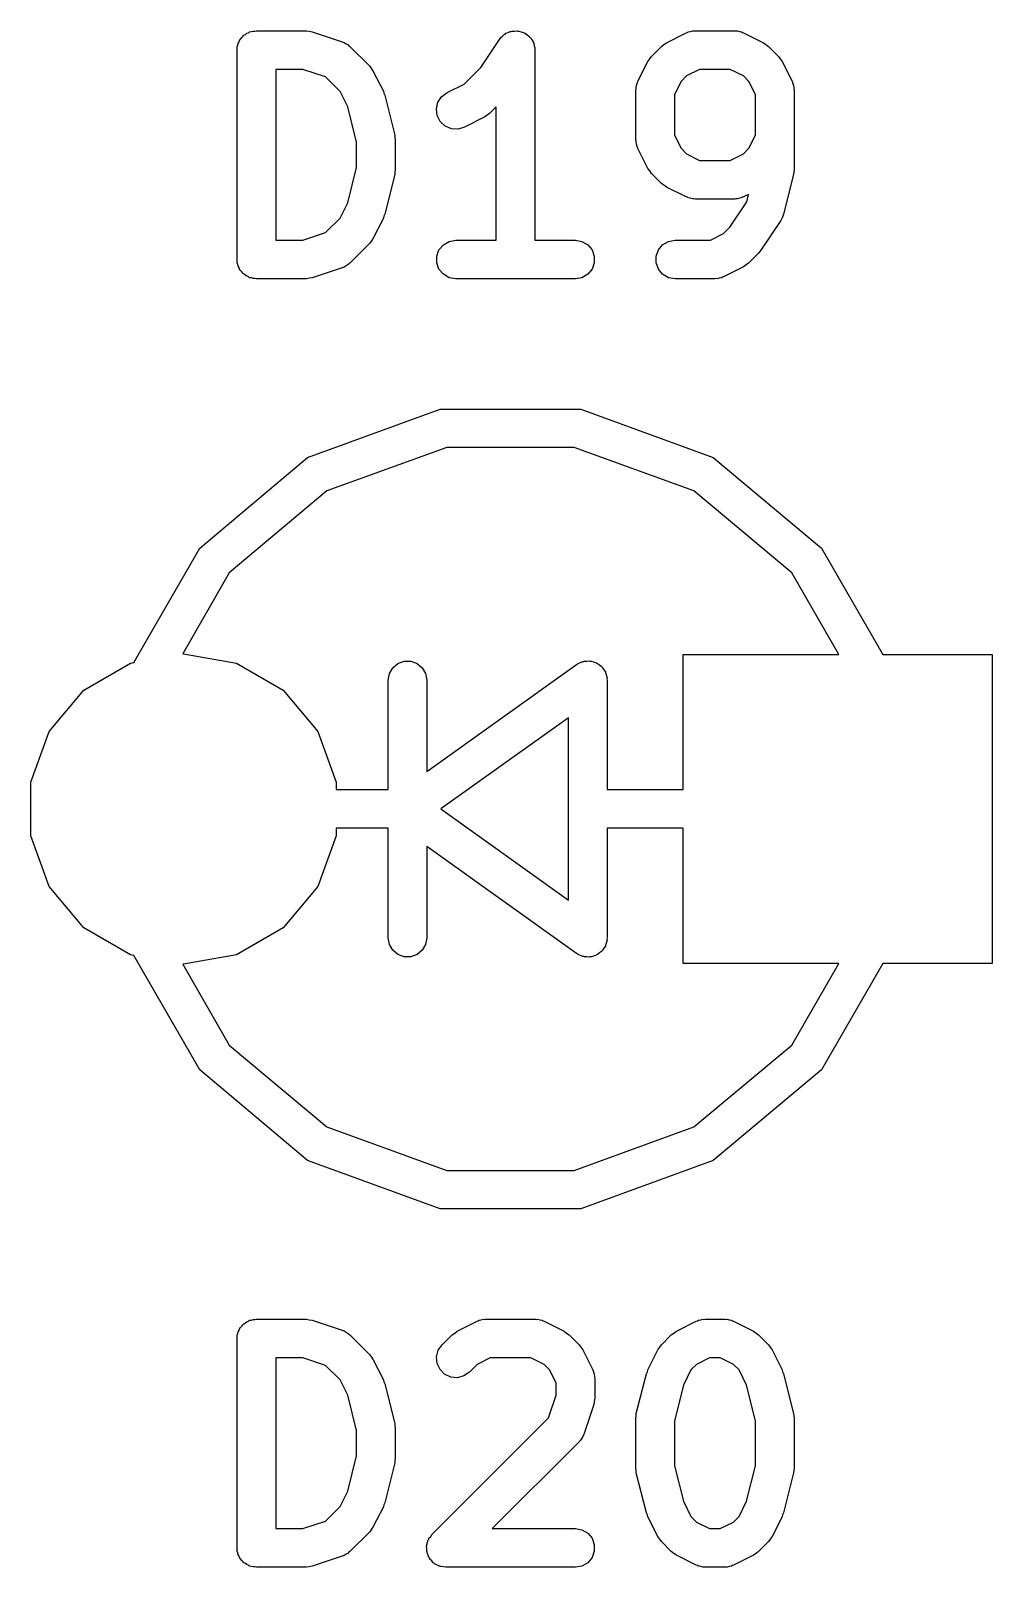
# Model space of a CAD drawing. Extents: x 59 to 126, y -132 to -24.
# Drawn here: x 103.14 to 106.87, y -43.94 to -37.98 of the extents above; entities that cross this region are included whole.
import ezdxf

# ---------------------------------------------------------------- set-up
doc = ezdxf.new("R2010")
doc.units = 0
doc.header["$MEASUREMENT"] = 0
doc.layers.add('BLACK', color=7, linetype='CONTINUOUS')

msp = doc.modelspace()

# ---------------------------------------------------------------- linework, layer by layer
at = {"layer": 'Black'}
for p, q in [((103.994, -37.9833), (104, -37.981)), ((104, -37.981), (104.007, -37.981)), ((104.007, -37.981), (104.013, -37.9799)), ((104.013, -37.9799), (104.207, -37.9799)), ((104.207, -37.9799), (104.218, -37.982)), ((104.218, -37.982), (104.23, -37.9837)), ((104.99, -37.9869), (104.998, -37.9829)), ((104.998, -37.9829), (105.002, -37.9825)), ((105.002, -37.9825), (105.006, -37.981)), ((105.006, -37.981), (105.015, -37.981)), ((105.015, -37.981), (105.024, -37.98)), ((105.024, -37.98), (105.028, -37.981)), ((105.028, -37.981), (105.032, -37.981)), ((105.032, -37.981), (105.041, -37.9841)), ((105.69, -37.9844), (105.699, -37.9829)), ((105.699, -37.9829), (105.707, -37.9804)), ((105.707, -37.9804), (105.712, -37.9806)), ((105.712, -37.9806), (105.716, -37.9799)), ((105.716, -37.9799), (105.871, -37.9799)), ((105.871, -37.9799), (105.875, -37.9806)), ((105.875, -37.9806), (105.879, -37.9804)), ((105.879, -37.9804), (105.888, -37.9829)), ((105.888, -37.9829), (105.897, -37.9844)), ((103.939, -38.0419), (103.941, -38.0357)), ((103.939, -38.0484), (103.939, -38.0419)), ((103.941, -38.0357), (103.943, -38.0292)), ((103.943, -38.0292), (103.946, -38.0236)), ((103.946, -38.0236), (103.948, -38.0174)), ((103.948, -38.0174), (103.952, -38.0124)), ((103.952, -38.0124), (103.956, -38.0067)), ((103.956, -38.0067), (103.961, -38.0025)), ((103.961, -38.0025), (103.965, -37.9974)), ((103.965, -37.9974), (103.971, -37.9942)), ((103.971, -37.9942), (103.976, -37.9899)), ((103.976, -37.9899), (103.982, -37.9877)), ((103.982, -37.9877), (103.987, -37.9844)), ((103.987, -37.9844), (103.994, -37.9833)), ((104.23, -37.9837), (104.346, -38.0224)), ((104.346, -38.0224), (104.35, -38.0245)), ((104.35, -38.0245), (104.354, -38.0256)), ((104.354, -38.0256), (104.362, -38.0307)), ((104.362, -38.0307), (104.369, -38.0349)), ((104.369, -38.0349), (104.372, -38.0381)), ((104.372, -38.0381), (104.376, -38.0406)), ((104.376, -38.0406), (104.453, -38.118)), ((104.884, -38.1232), (104.957, -38.0133)), ((104.957, -38.0133), (104.96, -38.0103)), ((104.96, -38.0103), (104.962, -38.0067)), ((104.962, -38.0067), (104.969, -38.0009)), ((104.969, -38.0009), (104.975, -37.9945)), ((104.975, -37.9945), (104.979, -37.9926)), ((104.979, -37.9926), (104.982, -37.9899)), ((104.982, -37.9899), (104.99, -37.9869)), ((105.041, -37.9841), (105.049, -37.9862)), ((105.049, -37.9862), (105.053, -37.9885)), ((105.053, -37.9885), (105.057, -37.9899)), ((105.057, -37.9899), (105.064, -37.9957)), ((105.064, -37.9957), (105.071, -38.0007)), ((105.071, -38.0007), (105.074, -38.004)), ((105.074, -38.004), (105.077, -38.0067)), ((105.077, -38.0067), (105.081, -38.0144)), ((105.081, -38.0144), (105.087, -38.0217)), ((105.087, -38.0217), (105.088, -38.0256)), ((105.088, -38.0256), (105.09, -38.0292)), ((105.09, -38.0292), (105.091, -38.0381)), ((105.091, -38.0381), (105.094, -38.0467)), ((105.547, -38.0793), (105.586, -38.0406)), ((105.586, -38.0406), (105.595, -38.0337)), ((105.595, -38.0337), (105.605, -38.0265)), ((105.605, -38.0265), (105.682, -37.9878)), ((105.682, -37.9878), (105.687, -37.9866)), ((105.687, -37.9866), (105.69, -37.9844)), ((105.897, -37.9844), (105.9, -37.9866)), ((105.9, -37.9866), (105.904, -37.9878)), ((105.904, -37.9878), (105.982, -38.0265)), ((105.982, -38.0265), (105.991, -38.0337)), ((105.991, -38.0337), (106.001, -38.0406)), ((106.001, -38.0406), (106.04, -38.0793)), ((103.938, -38.0549), (103.939, -38.0484)), ((103.938, -38.8677), (103.938, -38.0549)), ((105.094, -38.0467), (105.094, -38.0508)), ((105.094, -38.0508), (105.094, -38.0549)), ((105.094, -38.0549), (105.094, -38.7927)), ((105.494, -38.1762), (105.533, -38.0988)), ((105.533, -38.0988), (105.54, -38.0891)), ((105.54, -38.0891), (105.547, -38.0793)), ((106.04, -38.0793), (106.047, -38.0891)), ((106.047, -38.0891), (106.054, -38.0988)), ((106.054, -38.0988), (106.093, -38.1762)), ((104.088, -38.1299), (104.088, -38.7927)), ((104.194, -38.1299), (104.088, -38.1299)), ((104.282, -38.1592), (104.194, -38.1299)), ((104.338, -38.2154), (104.282, -38.1592)), ((104.453, -38.118), (104.46, -38.1278)), ((104.46, -38.1278), (104.467, -38.1375)), ((104.467, -38.1375), (104.506, -38.2149)), ((104.82, -38.1868), (104.884, -38.1232)), ((105.683, -38.1552), (105.662, -38.1767)), ((105.734, -38.1299), (105.683, -38.1552)), ((105.853, -38.1299), (105.734, -38.1299)), ((105.904, -38.1552), (105.853, -38.1299)), ((105.925, -38.1767), (105.904, -38.1552)), ((104.368, -38.2746), (104.338, -38.2154)), ((104.506, -38.2149), (104.508, -38.2227)), ((104.733, -38.2356), (104.754, -38.22)), ((104.754, -38.22), (104.82, -38.1868)), ((105.486, -38.2097), (105.487, -38.2055)), ((105.486, -38.4032), (105.486, -38.2097)), ((105.487, -38.2011), (105.489, -38.1927)), ((105.487, -38.2055), (105.487, -38.2011)), ((105.489, -38.1927), (105.491, -38.1841)), ((105.491, -38.1841), (105.493, -38.1803)), ((105.493, -38.1803), (105.494, -38.1762)), ((105.662, -38.1767), (105.636, -38.2274)), ((105.951, -38.2274), (105.925, -38.1767)), ((106.093, -38.1762), (106.094, -38.1803)), ((106.094, -38.1803), (106.096, -38.1841)), ((106.096, -38.1841), (106.098, -38.1927)), ((106.098, -38.1927), (106.1, -38.2011)), ((106.1, -38.2011), (106.1, -38.2055)), ((106.1, -38.2055), (106.101, -38.2097)), ((106.101, -38.2097), (106.101, -38.5194)), ((104.402, -38.4125), (104.368, -38.2746)), ((104.508, -38.2227), (104.512, -38.2302)), ((104.512, -38.2302), (104.55, -38.385)), ((104.712, -38.2826), (104.718, -38.2573)), ((104.718, -38.2573), (104.733, -38.2356)), ((104.944, -38.2747), (104.918, -38.3015)), ((104.944, -38.7927), (104.944, -38.2747)), ((105.636, -38.2274), (105.636, -38.3855)), ((105.951, -38.3855), (105.951, -38.2274)), ((104.715, -38.3085), (104.712, -38.2826)), ((104.727, -38.3318), (104.715, -38.3085)), ((104.746, -38.3497), (104.727, -38.3318)), ((104.898, -38.3155), (104.821, -38.3542)), ((104.908, -38.3083), (104.898, -38.3155)), ((104.918, -38.3015), (104.908, -38.3083)), ((104.55, -38.385), (104.551, -38.3942)), ((104.551, -38.3942), (104.552, -38.4032)), ((104.77, -38.3601), (104.746, -38.3497)), ((104.796, -38.3616), (104.77, -38.3601)), ((104.821, -38.3542), (104.796, -38.3616)), ((105.636, -38.3855), (105.662, -38.4362)), ((105.925, -38.4362), (105.951, -38.3855)), ((104.402, -38.5101), (104.402, -38.4125)), ((104.552, -38.4032), (104.552, -38.5194)), ((105.487, -38.4075), (105.486, -38.4032)), ((105.487, -38.4118), (105.487, -38.4075)), ((105.489, -38.4202), (105.487, -38.4118)), ((105.491, -38.4289), (105.489, -38.4202)), ((105.493, -38.4326), (105.491, -38.4289)), ((105.494, -38.4368), (105.493, -38.4326)), ((105.533, -38.5142), (105.494, -38.4368)), ((105.662, -38.4362), (105.683, -38.4577)), ((105.683, -38.4577), (105.734, -38.4831)), ((105.853, -38.4831), (105.904, -38.4577)), ((105.904, -38.4577), (105.925, -38.4362)), ((104.368, -38.648), (104.402, -38.5101)), ((104.552, -38.5194), (104.551, -38.5284)), ((105.54, -38.5238), (105.533, -38.5142)), ((105.734, -38.4831), (105.853, -38.4831)), ((106.101, -38.5194), (106.099, -38.5284)), ((104.55, -38.5375), (104.512, -38.6924)), ((104.551, -38.5284), (104.55, -38.5375)), ((105.547, -38.5337), (105.54, -38.5238)), ((105.586, -38.5724), (105.547, -38.5337)), ((105.595, -38.5793), (105.586, -38.5724)), ((105.605, -38.5864), (105.595, -38.5793)), ((106.098, -38.5375), (106.06, -38.6924)), ((106.099, -38.5284), (106.098, -38.5375)), ((105.682, -38.6251), (105.605, -38.5864)), ((105.687, -38.6264), (105.682, -38.6251)), ((105.69, -38.6285), (105.687, -38.6264)), ((105.699, -38.6301), (105.69, -38.6285)), ((105.707, -38.6326), (105.699, -38.6301)), ((105.712, -38.6323), (105.707, -38.6326)), ((105.716, -38.6331), (105.712, -38.6323)), ((105.871, -38.6331), (105.716, -38.6331)), ((105.875, -38.6323), (105.871, -38.6331)), ((105.879, -38.6326), (105.875, -38.6323)), ((105.888, -38.6301), (105.879, -38.6326)), ((105.897, -38.6285), (105.888, -38.6301)), ((105.9, -38.6264), (105.897, -38.6285)), ((105.904, -38.6251), (105.9, -38.6264)), ((105.924, -38.6151), (105.904, -38.6251)), ((105.917, -38.6434), (105.924, -38.6151)), ((104.338, -38.7072), (104.368, -38.648)), ((104.512, -38.6924), (104.508, -38.6999)), ((105.851, -38.7425), (105.917, -38.6434)), ((106.06, -38.6924), (106.055, -38.704)), ((104.282, -38.7634), (104.338, -38.7072)), ((104.506, -38.7077), (104.467, -38.7851)), ((104.508, -38.6999), (104.506, -38.7077)), ((105.826, -38.7674), (105.851, -38.7425)), ((106.049, -38.7158), (105.972, -38.8319)), ((106.055, -38.704), (106.049, -38.7158)), ((104.088, -38.7927), (104.194, -38.7927)), ((104.194, -38.7927), (104.282, -38.7634)), ((104.453, -38.8046), (104.376, -38.882)), ((104.46, -38.7948), (104.453, -38.8046)), ((104.467, -38.7851), (104.46, -38.7948)), ((104.722, -38.8302), (104.739, -38.8102)), ((104.739, -38.8102), (104.761, -38.7972)), ((104.761, -38.7972), (104.787, -38.7927)), ((104.787, -38.7927), (104.944, -38.7927)), ((105.094, -38.7927), (105.252, -38.7927)), ((105.252, -38.7927), (105.277, -38.7972)), ((105.277, -38.7972), (105.3, -38.8102)), ((105.3, -38.8102), (105.317, -38.8302)), ((105.574, -38.8302), (105.59, -38.8102)), ((105.59, -38.8102), (105.613, -38.7972)), ((105.613, -38.7972), (105.639, -38.7927)), ((105.639, -38.7927), (105.776, -38.7927)), ((105.776, -38.7927), (105.826, -38.7674)), ((103.939, -38.8742), (103.938, -38.8677)), ((103.939, -38.8807), (103.939, -38.8742)), ((104.713, -38.8547), (104.722, -38.8302)), ((104.713, -38.8807), (104.713, -38.8547)), ((105.317, -38.8302), (105.325, -38.8547)), ((105.325, -38.8547), (105.325, -38.8807)), ((105.565, -38.8547), (105.574, -38.8302)), ((105.565, -38.8807), (105.565, -38.8547)), ((105.963, -38.8433), (105.924, -38.882)), ((105.967, -38.8372), (105.963, -38.8433)), ((105.972, -38.8319), (105.967, -38.8372)), ((103.941, -38.8869), (103.939, -38.8807)), ((103.943, -38.8933), (103.941, -38.8869)), ((103.946, -38.899), (103.943, -38.8933)), ((103.948, -38.9052), (103.946, -38.899)), ((103.952, -38.9102), (103.948, -38.9052)), ((103.956, -38.9159), (103.952, -38.9102)), ((103.961, -38.9201), (103.956, -38.9159)), ((103.965, -38.9251), (103.961, -38.9201)), ((103.971, -38.9284), (103.965, -38.9251)), ((103.976, -38.9326), (103.971, -38.9284)), ((103.982, -38.9349), (103.976, -38.9326)), ((103.987, -38.9382), (103.982, -38.9349)), ((104.346, -38.9001), (104.23, -38.9388)), ((104.35, -38.8981), (104.346, -38.9001)), ((104.354, -38.897), (104.35, -38.8981)), ((104.362, -38.8919), (104.354, -38.897)), ((104.369, -38.8877), (104.362, -38.8919)), ((104.372, -38.8845), (104.369, -38.8877)), ((104.376, -38.882), (104.372, -38.8845)), ((104.722, -38.9052), (104.713, -38.8807)), ((104.739, -38.9251), (104.722, -38.9052)), ((104.761, -38.9382), (104.739, -38.9251)), ((105.3, -38.9251), (105.277, -38.9382)), ((105.317, -38.9052), (105.3, -38.9251)), ((105.325, -38.8807), (105.317, -38.9052)), ((105.574, -38.9052), (105.565, -38.8807)), ((105.59, -38.9251), (105.574, -38.9052)), ((105.613, -38.9382), (105.59, -38.9251)), ((105.823, -38.936), (105.819, -38.9382)), ((105.827, -38.9348), (105.823, -38.936)), ((105.904, -38.8961), (105.827, -38.9348)), ((105.914, -38.8889), (105.904, -38.8961)), ((105.924, -38.882), (105.914, -38.8889)), ((103.994, -38.9393), (103.987, -38.9382)), ((104, -38.9416), (103.994, -38.9393)), ((104.007, -38.9416), (104, -38.9416)), ((104.013, -38.9427), (104.007, -38.9416)), ((104.207, -38.9427), (104.013, -38.9427)), ((104.218, -38.9406), (104.207, -38.9427)), ((104.23, -38.9388), (104.218, -38.9406)), ((104.787, -38.9427), (104.761, -38.9382)), ((105.252, -38.9427), (104.787, -38.9427)), ((105.277, -38.9382), (105.252, -38.9427)), ((105.639, -38.9427), (105.613, -38.9382)), ((105.793, -38.9427), (105.639, -38.9427)), ((105.798, -38.9419), (105.793, -38.9427)), ((105.802, -38.9422), (105.798, -38.9419)), ((105.81, -38.9397), (105.802, -38.9422)), ((105.819, -38.9382), (105.81, -38.9397)), ((104.212, -39.636), (104.727, -39.4489)), ((104.727, -39.4489), (105.273, -39.4489)), ((105.273, -39.4489), (105.787, -39.636)), ((103.793, -39.9876), (104.212, -39.636)), ((104.753, -39.5966), (104.287, -39.7659)), ((105.247, -39.5966), (104.753, -39.5966)), ((105.712, -39.7659), (105.247, -39.5966)), ((105.787, -39.636), (106.207, -39.9876)), ((104.287, -39.7659), (103.908, -40.084)), ((106.092, -40.084), (105.712, -39.7659)), ((103.537, -40.4317), (103.793, -39.9876)), ((106.207, -39.9876), (106.445, -40.4)), ((103.908, -40.084), (103.727, -40.3982)), ((106.274, -40.4), (106.092, -40.084)), ((103.727, -40.3982), (103.73, -40.3977)), ((103.73, -40.3977), (103.936, -40.434)), ((104.562, -40.435), (104.587, -40.4261)), ((104.587, -40.4261), (104.613, -40.4261)), ((104.613, -40.4261), (104.637, -40.435)), ((105.271, -40.4318), (105.28, -40.4277)), ((105.28, -40.4277), (105.284, -40.4274)), ((105.284, -40.4274), (105.287, -40.4261)), ((105.287, -40.4261), (105.296, -40.4261)), ((105.296, -40.4261), (105.306, -40.4252)), ((105.306, -40.4252), (105.309, -40.4261)), ((105.309, -40.4261), (105.313, -40.4261)), ((105.313, -40.4261), (105.322, -40.4294)), ((105.67, -40.925), (105.67, -40.4)), ((105.67, -40.4), (106.274, -40.4)), ((106.445, -40.4), (106.87, -40.4)), ((106.87, -40.4), (106.87, -41.6)), ((103.343, -40.5386), (103.524, -40.434)), ((103.524, -40.434), (103.537, -40.4317)), ((103.936, -40.434), (104.117, -40.5386)), ((104.525, -40.5), (104.53, -40.4743)), ((104.53, -40.4743), (104.543, -40.4518)), ((104.543, -40.4518), (104.562, -40.435)), ((104.637, -40.435), (104.657, -40.4518)), ((104.657, -40.4518), (104.67, -40.4743)), ((104.67, -40.4743), (104.675, -40.5)), ((104.675, -40.8543), (105.256, -40.439)), ((105.256, -40.439), (105.26, -40.4374)), ((105.26, -40.4374), (105.262, -40.435)), ((105.262, -40.435), (105.271, -40.4318)), ((105.322, -40.4294), (105.331, -40.4317)), ((105.331, -40.4317), (105.334, -40.4338)), ((105.334, -40.4338), (105.337, -40.435)), ((105.337, -40.435), (105.345, -40.4411)), ((105.345, -40.4411), (105.353, -40.4465)), ((105.353, -40.4465), (105.355, -40.4494)), ((105.355, -40.4494), (105.357, -40.4518)), ((105.357, -40.4518), (105.362, -40.46)), ((105.362, -40.46), (105.368, -40.4677)), ((105.368, -40.4677), (105.369, -40.4712)), ((105.369, -40.4712), (105.37, -40.4743)), ((105.37, -40.4743), (105.372, -40.4837)), ((105.372, -40.4837), (105.375, -40.4928)), ((103.208, -40.6989), (103.343, -40.5386)), ((104.117, -40.5386), (104.252, -40.6989)), ((104.525, -40.925), (104.525, -40.5)), ((104.675, -40.5), (104.675, -40.8543)), ((105.375, -40.4928), (105.374, -40.4964)), ((105.374, -40.4964), (105.375, -40.5)), ((105.375, -40.5), (105.375, -40.925)), ((105.225, -40.6457), (104.729, -41)), ((105.225, -41.3543), (105.225, -40.6457)), ((103.137, -40.8954), (103.208, -40.6989)), ((104.252, -40.6989), (104.323, -40.8954)), ((103.137, -41.1046), (103.137, -40.8954)), ((104.323, -40.8954), (104.323, -40.925)), ((104.323, -40.925), (104.525, -40.925)), ((105.375, -40.925), (105.67, -40.925)), ((104.729, -41), (105.225, -41.3543)), ((104.525, -41.075), (104.323, -41.075)), ((104.323, -41.075), (104.323, -41.1046)), ((104.525, -41.5), (104.525, -41.075)), ((105.375, -41.075), (105.375, -41.5)), ((105.67, -41.075), (105.375, -41.075)), ((105.67, -41.6), (105.67, -41.075)), ((103.208, -41.3011), (103.137, -41.1046)), ((104.323, -41.1046), (104.252, -41.3011)), ((105.256, -41.561), (104.675, -41.1457)), ((104.675, -41.1457), (104.675, -41.5)), ((103.343, -41.4614), (103.208, -41.3011)), ((104.252, -41.3011), (104.117, -41.4614)), ((103.524, -41.566), (103.343, -41.4614)), ((104.117, -41.4614), (103.936, -41.566)), ((104.53, -41.5257), (104.525, -41.5)), ((104.675, -41.5), (104.67, -41.5257)), ((105.375, -41.5), (105.374, -41.5036)), ((104.543, -41.5482), (104.53, -41.5257)), ((104.562, -41.565), (104.543, -41.5482)), ((104.657, -41.5482), (104.637, -41.565)), ((104.67, -41.5257), (104.657, -41.5482)), ((105.345, -41.5589), (105.337, -41.565)), ((105.353, -41.5535), (105.345, -41.5589)), ((105.355, -41.5506), (105.353, -41.5535)), ((105.357, -41.5482), (105.355, -41.5506)), ((105.362, -41.54), (105.357, -41.5482)), ((105.368, -41.5323), (105.362, -41.54)), ((105.369, -41.5288), (105.368, -41.5323)), ((105.37, -41.5257), (105.369, -41.5288)), ((105.372, -41.5163), (105.37, -41.5257)), ((105.375, -41.5072), (105.372, -41.5163)), ((105.374, -41.5036), (105.375, -41.5072)), ((103.537, -41.5683), (103.524, -41.566)), ((103.793, -42.0124), (103.537, -41.5683)), ((103.73, -41.6023), (103.727, -41.6018)), ((103.727, -41.6018), (103.908, -41.916)), ((103.936, -41.566), (103.73, -41.6023)), ((104.587, -41.5739), (104.562, -41.565)), ((104.613, -41.5739), (104.587, -41.5739)), ((104.637, -41.565), (104.613, -41.5739)), ((105.26, -41.5626), (105.256, -41.561)), ((105.262, -41.565), (105.26, -41.5626)), ((105.271, -41.5682), (105.262, -41.565)), ((105.28, -41.5723), (105.271, -41.5682)), ((105.284, -41.5726), (105.28, -41.5723)), ((105.287, -41.5739), (105.284, -41.5726)), ((105.296, -41.5739), (105.287, -41.5739)), ((105.306, -41.5748), (105.296, -41.5739)), ((105.309, -41.5739), (105.306, -41.5748)), ((105.313, -41.5739), (105.309, -41.5739)), ((105.322, -41.5706), (105.313, -41.5739)), ((105.331, -41.5683), (105.322, -41.5706)), ((105.334, -41.5662), (105.331, -41.5683)), ((105.337, -41.565), (105.334, -41.5662)), ((106.274, -41.6), (105.67, -41.6)), ((106.092, -41.916), (106.274, -41.6)), ((106.445, -41.6), (106.207, -42.0124)), ((106.87, -41.6), (106.445, -41.6)), ((103.908, -41.916), (104.287, -42.2341)), ((105.712, -42.2341), (106.092, -41.916)), ((104.212, -42.364), (103.793, -42.0124)), ((106.207, -42.0124), (105.787, -42.364)), ((104.287, -42.2341), (104.753, -42.4034)), ((105.247, -42.4034), (105.712, -42.2341)), ((104.727, -42.5511), (104.212, -42.364)), ((105.787, -42.364), (105.273, -42.5511)), ((104.753, -42.4034), (105.247, -42.4034)), ((105.273, -42.5511), (104.727, -42.5511)), ((103.971, -42.9942), (103.976, -42.9899)), ((103.976, -42.9899), (103.982, -42.9877)), ((103.982, -42.9877), (103.987, -42.9844)), ((103.987, -42.9844), (103.994, -42.9833)), ((103.994, -42.9833), (104, -42.981)), ((104, -42.981), (104.007, -42.981)), ((104.007, -42.981), (104.013, -42.9799)), ((104.013, -42.9799), (104.207, -42.9799)), ((104.207, -42.9799), (104.218, -42.982)), ((104.218, -42.982), (104.23, -42.9837)), ((104.23, -42.9837), (104.346, -43.0224)), ((104.792, -43.0265), (104.87, -42.9878)), ((104.87, -42.9878), (104.874, -42.9866)), ((104.874, -42.9866), (104.878, -42.9844)), ((104.878, -42.9844), (104.886, -42.9829)), ((104.886, -42.9829), (104.895, -42.9804)), ((104.895, -42.9804), (104.899, -42.9806)), ((104.899, -42.9806), (104.903, -42.9799)), ((104.903, -42.9799), (105.097, -42.9799)), ((105.097, -42.9799), (105.101, -42.9806)), ((105.101, -42.9806), (105.105, -42.9804)), ((105.105, -42.9804), (105.114, -42.9829)), ((105.114, -42.9829), (105.122, -42.9844)), ((105.122, -42.9844), (105.126, -42.9866)), ((105.126, -42.9866), (105.13, -42.9878)), ((105.13, -42.9878), (105.208, -43.0265)), ((105.644, -43.0265), (105.721, -42.9878)), ((105.721, -42.9878), (105.725, -42.9866)), ((105.725, -42.9866), (105.729, -42.9844)), ((105.729, -42.9844), (105.738, -42.9829)), ((105.738, -42.9829), (105.746, -42.9804)), ((105.746, -42.9804), (105.75, -42.9806)), ((105.75, -42.9806), (105.755, -42.9799)), ((105.755, -42.9799), (105.832, -42.9799)), ((105.832, -42.9799), (105.836, -42.9806)), ((105.836, -42.9806), (105.841, -42.9804)), ((105.841, -42.9804), (105.849, -42.9829)), ((105.849, -42.9829), (105.858, -42.9844)), ((105.858, -42.9844), (105.862, -42.9866)), ((105.862, -42.9866), (105.866, -42.9878)), ((105.866, -42.9878), (105.943, -43.0265)), ((103.938, -43.0549), (103.939, -43.0484)), ((103.939, -43.0419), (103.941, -43.0357)), ((103.939, -43.0484), (103.939, -43.0419)), ((103.941, -43.0357), (103.943, -43.0292)), ((103.943, -43.0292), (103.946, -43.0236)), ((103.946, -43.0236), (103.948, -43.0174)), ((103.948, -43.0174), (103.952, -43.0124)), ((103.952, -43.0124), (103.956, -43.0067)), ((103.956, -43.0067), (103.961, -43.0025)), ((103.961, -43.0025), (103.965, -42.9974)), ((103.965, -42.9974), (103.971, -42.9942)), ((104.346, -43.0224), (104.35, -43.0245)), ((104.35, -43.0245), (104.354, -43.0256)), ((104.354, -43.0256), (104.362, -43.0307)), ((104.362, -43.0307), (104.369, -43.0349)), ((104.369, -43.0349), (104.372, -43.0381)), ((104.372, -43.0381), (104.376, -43.0406)), ((104.376, -43.0406), (104.453, -43.118)), ((104.734, -43.0793), (104.773, -43.0406)), ((104.773, -43.0406), (104.783, -43.0337)), ((104.783, -43.0337), (104.792, -43.0265)), ((105.208, -43.0265), (105.217, -43.0337)), ((105.217, -43.0337), (105.227, -43.0406)), ((105.227, -43.0406), (105.266, -43.0793)), ((105.586, -43.0793), (105.624, -43.0406)), ((105.624, -43.0406), (105.634, -43.0337)), ((105.634, -43.0337), (105.644, -43.0265)), ((105.943, -43.0265), (105.953, -43.0337)), ((105.953, -43.0337), (105.963, -43.0406)), ((105.963, -43.0406), (106.001, -43.0793)), ((103.938, -43.8677), (103.938, -43.0549)), ((104.712, -43.1258), (104.719, -43.1006)), ((104.719, -43.1006), (104.734, -43.0793)), ((105.266, -43.0793), (105.273, -43.0891)), ((105.273, -43.0891), (105.28, -43.0988)), ((105.28, -43.0988), (105.319, -43.1762)), ((105.533, -43.1762), (105.572, -43.0988)), ((105.572, -43.0988), (105.579, -43.0891)), ((105.579, -43.0891), (105.586, -43.0793)), ((106.001, -43.0793), (106.008, -43.0891)), ((106.008, -43.0891), (106.015, -43.0988)), ((106.015, -43.0988), (106.054, -43.1762)), ((104.088, -43.1299), (104.088, -43.7927)), ((104.194, -43.1299), (104.088, -43.1299)), ((104.282, -43.1592), (104.194, -43.1299)), ((104.338, -43.2154), (104.282, -43.1592)), ((104.453, -43.118), (104.46, -43.1278)), ((104.46, -43.1278), (104.467, -43.1375)), ((104.467, -43.1375), (104.506, -43.2149)), ((104.715, -43.1517), (104.712, -43.1258)), ((104.726, -43.1753), (104.715, -43.1517)), ((104.87, -43.1552), (104.84, -43.1853)), ((104.921, -43.1299), (104.87, -43.1552)), ((105.079, -43.1299), (104.921, -43.1299)), ((105.13, -43.1552), (105.079, -43.1299)), ((105.151, -43.1767), (105.13, -43.1552)), ((105.722, -43.1552), (105.7, -43.1767)), ((105.772, -43.1299), (105.722, -43.1552)), ((105.814, -43.1299), (105.772, -43.1299)), ((105.865, -43.1552), (105.814, -43.1299)), ((105.887, -43.1767), (105.865, -43.1552)), ((104.368, -43.2746), (104.338, -43.2154)), ((104.506, -43.2149), (104.508, -43.2227)), ((104.508, -43.2227), (104.512, -43.2302)), ((104.512, -43.2302), (104.55, -43.385)), ((104.744, -43.1937), (104.726, -43.1753)), ((104.768, -43.2047), (104.744, -43.1937)), ((104.794, -43.207), (104.768, -43.2047)), ((104.819, -43.2003), (104.794, -43.207)), ((104.84, -43.1853), (104.819, -43.2003)), ((105.177, -43.2274), (105.151, -43.1767)), ((105.177, -43.275), (105.177, -43.2274)), ((105.319, -43.1762), (105.32, -43.1803)), ((105.32, -43.1803), (105.322, -43.1841)), ((105.322, -43.1841), (105.324, -43.1927)), ((105.324, -43.1927), (105.326, -43.2011)), ((105.326, -43.2011), (105.326, -43.2055)), ((105.326, -43.2055), (105.327, -43.2097)), ((105.327, -43.2097), (105.327, -43.2871)), ((105.488, -43.3463), (105.527, -43.1915)), ((105.527, -43.1915), (105.531, -43.184)), ((105.531, -43.184), (105.533, -43.1762)), ((105.7, -43.1767), (105.671, -43.2359)), ((105.916, -43.2359), (105.887, -43.1767)), ((106.054, -43.1762), (106.056, -43.184)), ((106.056, -43.184), (106.06, -43.1915)), ((106.06, -43.1915), (106.098, -43.3463)), ((104.402, -43.4125), (104.368, -43.2746)), ((105.147, -43.3627), (105.177, -43.275)), ((105.327, -43.2871), (105.324, -43.299)), ((105.671, -43.2359), (105.636, -43.3738)), ((105.951, -43.3738), (105.916, -43.2359)), ((105.323, -43.3108), (105.284, -43.427)), ((105.324, -43.299), (105.323, -43.3108)), ((105.488, -43.3555), (105.488, -43.3463)), ((106.098, -43.3463), (106.099, -43.3555)), ((104.55, -43.385), (104.551, -43.3942)), ((104.551, -43.3942), (104.552, -43.4032)), ((104.552, -43.4032), (104.552, -43.5194)), ((104.695, -43.8147), (105.147, -43.3627)), ((105.486, -43.3645), (105.488, -43.3555)), ((105.486, -43.5581), (105.486, -43.3645)), ((105.636, -43.3738), (105.636, -43.5488)), ((105.951, -43.5488), (105.951, -43.3738)), ((106.099, -43.3555), (106.101, -43.3645)), ((106.101, -43.3645), (106.101, -43.5581)), ((104.402, -43.5101), (104.402, -43.4125)), ((105.266, -43.4563), (104.929, -43.7927)), ((105.268, -43.4527), (105.266, -43.4563)), ((105.272, -43.4499), (105.268, -43.4527)), ((105.276, -43.4421), (105.272, -43.4499)), ((105.281, -43.4349), (105.276, -43.4421)), ((105.282, -43.4308), (105.281, -43.4349)), ((105.284, -43.427), (105.282, -43.4308)), ((104.368, -43.648), (104.402, -43.5101)), ((104.551, -43.5284), (104.55, -43.5375)), ((104.552, -43.5194), (104.551, -43.5284)), ((104.55, -43.5375), (104.512, -43.6924)), ((105.488, -43.5671), (105.486, -43.5581)), ((105.488, -43.5762), (105.488, -43.5671)), ((105.527, -43.7311), (105.488, -43.5762)), ((105.636, -43.5488), (105.671, -43.6867)), ((105.916, -43.6867), (105.951, -43.5488)), ((106.098, -43.5762), (106.06, -43.7311)), ((106.099, -43.5671), (106.098, -43.5762)), ((106.101, -43.5581), (106.099, -43.5671)), ((104.282, -43.7634), (104.338, -43.7072)), ((104.338, -43.7072), (104.368, -43.648)), ((104.508, -43.6999), (104.506, -43.7077)), ((104.512, -43.6924), (104.508, -43.6999)), ((105.671, -43.6867), (105.7, -43.7459)), ((105.887, -43.7459), (105.916, -43.6867)), ((104.194, -43.7927), (104.282, -43.7634)), ((104.506, -43.7077), (104.467, -43.7851)), ((105.531, -43.7386), (105.527, -43.7311)), ((105.533, -43.7464), (105.531, -43.7386)), ((105.572, -43.8238), (105.533, -43.7464)), ((105.7, -43.7459), (105.722, -43.7674)), ((105.865, -43.7674), (105.887, -43.7459)), ((106.054, -43.7464), (106.015, -43.8238)), ((106.056, -43.7386), (106.054, -43.7464)), ((106.06, -43.7311), (106.056, -43.7386)), ((104.088, -43.7927), (104.194, -43.7927)), ((104.453, -43.8046), (104.376, -43.882)), ((104.46, -43.7948), (104.453, -43.8046)), ((104.467, -43.7851), (104.46, -43.7948)), ((104.683, -43.8302), (104.69, -43.8227)), ((104.69, -43.8227), (104.695, -43.8147)), ((104.929, -43.7927), (105.252, -43.7927)), ((105.252, -43.7927), (105.277, -43.7972)), ((105.277, -43.7972), (105.3, -43.8102)), ((105.3, -43.8102), (105.317, -43.8302)), ((105.579, -43.8335), (105.572, -43.8238)), ((105.722, -43.7674), (105.772, -43.7927)), ((105.772, -43.7927), (105.814, -43.7927)), ((105.814, -43.7927), (105.865, -43.7674)), ((106.015, -43.8238), (106.008, -43.8335)), ((103.939, -43.8742), (103.938, -43.8677)), ((103.939, -43.8807), (103.939, -43.8742)), ((103.941, -43.8869), (103.939, -43.8807)), ((104.372, -43.8845), (104.369, -43.8877)), ((104.376, -43.882), (104.372, -43.8845)), ((104.674, -43.8612), (104.675, -43.858)), ((104.675, -43.8709), (104.674, -43.8612)), ((104.675, -43.8547), (104.678, -43.8455)), ((104.675, -43.858), (104.675, -43.8547)), ((104.675, -43.8807), (104.675, -43.8709)), ((104.676, -43.8838), (104.675, -43.8807)), ((104.676, -43.8871), (104.676, -43.8838)), ((104.678, -43.8455), (104.68, -43.836)), ((104.68, -43.836), (104.682, -43.8333)), ((104.682, -43.8333), (104.683, -43.8302)), ((105.317, -43.8302), (105.325, -43.8547)), ((105.325, -43.8807), (105.317, -43.9052)), ((105.325, -43.8547), (105.325, -43.8807)), ((105.586, -43.8433), (105.579, -43.8335)), ((105.624, -43.882), (105.586, -43.8433)), ((105.634, -43.8889), (105.624, -43.882)), ((105.963, -43.882), (105.953, -43.8889)), ((106.001, -43.8433), (105.963, -43.882)), ((106.008, -43.8335), (106.001, -43.8433)), ((103.943, -43.8933), (103.941, -43.8869)), ((103.946, -43.899), (103.943, -43.8933)), ((103.948, -43.9052), (103.946, -43.899)), ((103.952, -43.9102), (103.948, -43.9052)), ((103.956, -43.9159), (103.952, -43.9102)), ((103.961, -43.9201), (103.956, -43.9159)), ((103.965, -43.9251), (103.961, -43.9201)), ((103.971, -43.9284), (103.965, -43.9251)), ((103.976, -43.9326), (103.971, -43.9284)), ((103.982, -43.9349), (103.976, -43.9326)), ((103.987, -43.9382), (103.982, -43.9349)), ((103.994, -43.9393), (103.987, -43.9382)), ((104, -43.9416), (103.994, -43.9393)), ((104.007, -43.9416), (104, -43.9416)), ((104.013, -43.9427), (104.007, -43.9416)), ((104.207, -43.9427), (104.013, -43.9427)), ((104.218, -43.9406), (104.207, -43.9427)), ((104.23, -43.9388), (104.218, -43.9406)), ((104.346, -43.9001), (104.23, -43.9388)), ((104.35, -43.8981), (104.346, -43.9001)), ((104.354, -43.897), (104.35, -43.8981)), ((104.362, -43.8919), (104.354, -43.897)), ((104.369, -43.8877), (104.362, -43.8919)), ((104.68, -43.896), (104.676, -43.8871)), ((104.683, -43.9052), (104.68, -43.896)), ((104.686, -43.9077), (104.683, -43.9052)), ((104.687, -43.9107), (104.686, -43.9077)), ((104.694, -43.9176), (104.687, -43.9107)), ((104.7, -43.9251), (104.694, -43.9176)), ((104.703, -43.9268), (104.7, -43.9251)), ((104.705, -43.9291), (104.703, -43.9268)), ((104.714, -43.9333), (104.705, -43.9291)), ((104.723, -43.9382), (104.714, -43.9333)), ((104.726, -43.9387), (104.723, -43.9382)), ((104.729, -43.9401), (104.726, -43.9387)), ((104.739, -43.941), (104.729, -43.9401)), ((104.748, -43.9427), (104.739, -43.941)), ((105.252, -43.9427), (104.748, -43.9427)), ((105.277, -43.9382), (105.252, -43.9427)), ((105.3, -43.9251), (105.277, -43.9382)), ((105.317, -43.9052), (105.3, -43.9251)), ((105.644, -43.8961), (105.634, -43.8889)), ((105.721, -43.9348), (105.644, -43.8961)), ((105.725, -43.936), (105.721, -43.9348)), ((105.729, -43.9382), (105.725, -43.936)), ((105.738, -43.9397), (105.729, -43.9382)), ((105.746, -43.9422), (105.738, -43.9397)), ((105.75, -43.9419), (105.746, -43.9422)), ((105.755, -43.9427), (105.75, -43.9419)), ((105.832, -43.9427), (105.755, -43.9427)), ((105.836, -43.9419), (105.832, -43.9427)), ((105.841, -43.9422), (105.836, -43.9419)), ((105.849, -43.9397), (105.841, -43.9422)), ((105.858, -43.9382), (105.849, -43.9397)), ((105.862, -43.936), (105.858, -43.9382)), ((105.866, -43.9348), (105.862, -43.936)), ((105.943, -43.8961), (105.866, -43.9348)), ((105.953, -43.8889), (105.943, -43.8961))]:
    msp.add_line(p, q, dxfattribs=at)

doc.saveas('drawing.dxf')
